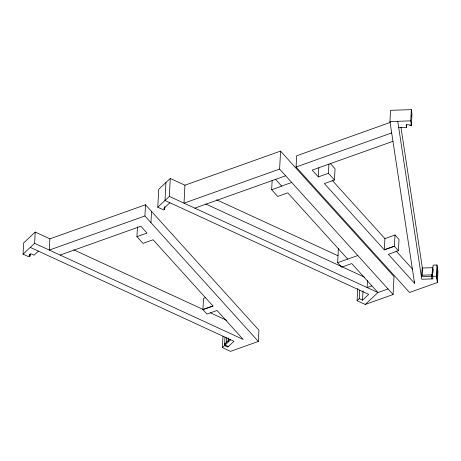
<?xml version="1.0" encoding="UTF-8"?>
<svg xmlns="http://www.w3.org/2000/svg" width="461" height="461" viewBox="0 0 461 461"><rect width="100%" height="100%" fill="white"/><g stroke="black" fill="none" stroke-linecap="round" stroke-linejoin="round"><path stroke-width="0.69" d="M390.254 122.413L296.659 155.783L296.071 167.009L409.524 292.464L437.362 282.535L437.95 271.31L436.988 264.989L433.092 265.121L432.51 274.831L432.885 278.876L421.775 279.245L397.757 121.295M398.713 127.611L406.521 127.322L406.395 124.591M228.668 340.869L228.765 338.795M30.276 247.39L233.992 341.273L227.803 347.075L224.542 345.571L224.991 337.106M228.114 341.37L228.287 337.913M226.374 342.713L226.622 337.861M30.086 254.103L29.977 256.207L28.755 256.783L23.05 254.155L23.638 242.924L35.209 232.085L49.874 238.844L145.492 204.759L258.944 330.209L258.35 341.44L230.517 351.363L222.369 347.606L222.957 336.374M29.977 256.207L29.913 254.363M23.05 254.155L34.621 243.316L35.209 232.085M49.874 238.844L49.287 250.075L144.904 215.984L145.492 204.759M34.621 243.316L243.229 339.452L217.027 310.478L206.949 314.068L202.921 309.613L212.994 306.018L153.069 239.749L142.991 243.345L136.94 236.654L137.459 226.829M150.949 222.675L151.536 211.443M164.842 206.54L164.698 209.306L164.151 209.813L163.471 209.882L157.771 207.248L158.711 189.281L170.282 178.442L184.947 185.201L280.565 151.11L394.017 276.565L393.072 294.533L365.233 304.456L357.085 300.699L357.73 288.482M164.698 209.306L164.635 207.479M165.937 182.516L164.998 200.483L368.714 294.366L362.519 300.169L359.263 298.665L357.085 300.699M157.771 207.248L169.343 196.409L170.282 178.442M184.947 185.201L184.008 203.168L279.62 169.083L280.565 151.11M202.921 309.613L203.508 298.382L205.52 297.662M212.994 306.018L202.926 309.498M229.797 339.227L225.21 343.52L225.135 345.012L228.345 346.563M347.715 259.111L287.785 192.848L277.706 196.438L271.662 189.753L272.151 180.407M328.9 164.185L328.422 173.313L318.344 176.903L318.822 167.781M384.318 249.856L384.912 238.625L394.985 235.035L394.397 246.266L384.318 249.856L324.394 183.587L334.467 179.997L335.055 168.766L330.404 163.62M388.029 288.955L377.951 292.545L351.749 263.571L341.67 267.161L337.636 262.707L338.391 248.329M359.263 298.665L359.713 290.038M362.519 300.169L363.009 290.822M367.492 280.651L367.129 287.56L371.9 285.86M394.985 235.035L399.019 239.49L398.431 250.721L388.352 254.316L414.554 283.29L389.96 121.554L390.548 110.323L411.304 109.637L411.978 114.063L411.385 125.288L409.973 125.657L409.345 124.724L406.124 124.822L406.521 127.322M411.385 125.288L410.716 120.868L411.304 109.637M410.947 125.623L411.022 124.216M411.425 116.5L411.5 115.094M414.554 283.29L414.664 281.181M421.827 275.707L422.264 267.363M421.965 275.661L422.362 268.014L400.972 127.357M432.51 274.831L431.519 274.889L431.911 278.911M437.362 282.535L436.4 276.22L436.988 264.989M436.786 278.749L437.374 267.518M432.937 272.63L433.127 269.161M432.032 275.326L432.499 267.68L422.362 268.014M169.884 202.736L163.747 208.487L164.56 208.862M222.369 347.606L230.736 339.769M365.233 304.456L377.951 292.545L169.343 196.409M38.424 251.141L34.085 255.181L30.818 253.706L29.026 255.394L29.838 255.769M224.651 344.015L225.21 343.52M296.071 167.009L391.689 132.924M60.109 255.06L140.87 226.265L147.019 233.064L136.94 236.654M194.824 208.153L285.67 175.768M392.962 141.314L312.195 170.103L318.344 176.903M281.636 186.048L291.715 182.452M271.662 189.753L281.74 186.158L275.592 179.358M337.636 262.707L357.794 255.521M384.324 249.741L394.403 246.151M389.96 121.554L410.716 120.868M431.519 274.889L421.469 275.217L421.394 276.715L436.4 276.22M216.653 199.809L338.051 255.757M205.739 203.981L364.34 277.073M73.777 249.856L203.272 309.533M210.464 312.846L226.812 320.383M328.422 173.313L334.467 179.997M394.397 246.266L398.431 250.721M332.174 180.309L384.912 238.625M396.085 250.986L412.762 269.426M279.62 169.083L393.072 294.533M144.904 215.984L258.35 341.44"/></g></svg>
